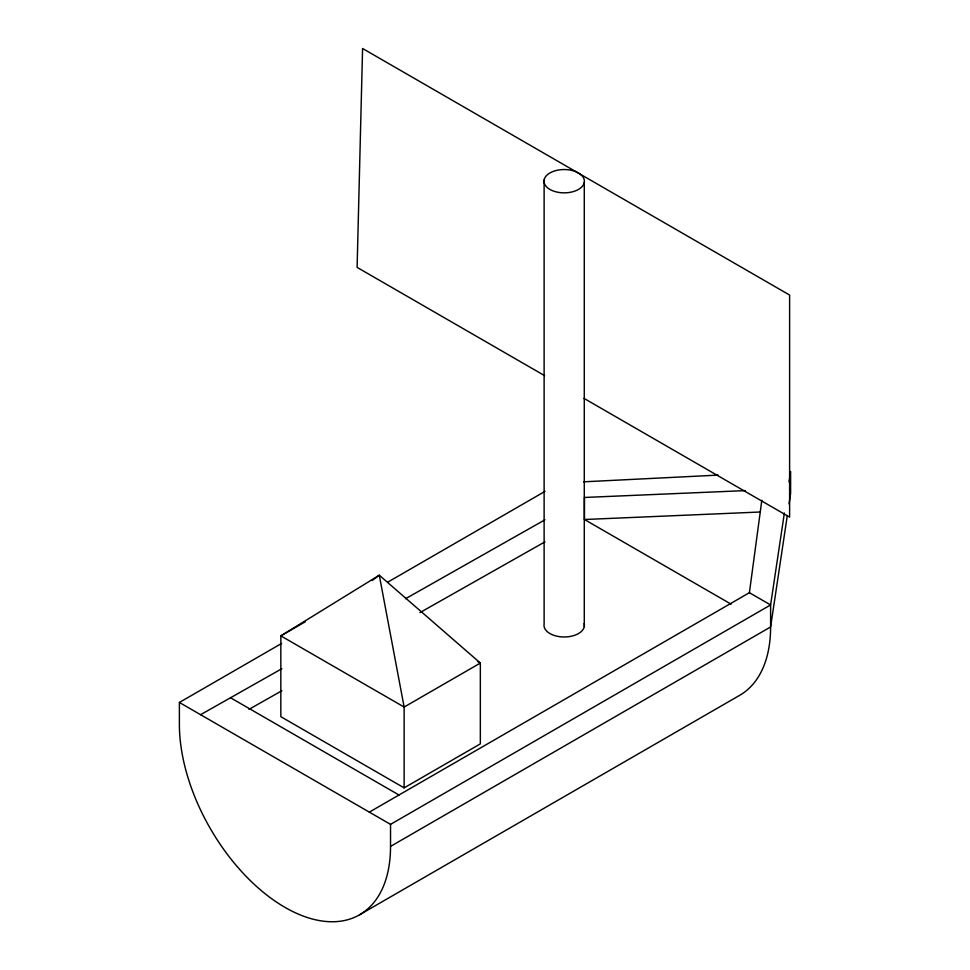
<?xml version="1.0" encoding="UTF-8"?>
<svg xmlns="http://www.w3.org/2000/svg" width="970" height="970" viewBox="0 0 970 970"><rect width="100%" height="100%" fill="white"/><g stroke="black" fill="none" stroke-linecap="round" stroke-linejoin="round"><path stroke-width="1.45" d="M369.34 812.12L749.398 592.694L761.826 500.277M784.378 512.997L770.604 604.94L770.604 626.972A149.307 86.197 60 0 1 739.673 695.32L359.615 914.746M789.059 481.86L790.611 471.481L790.611 493.524L789.059 503.903M787.276 515.761L770.604 626.972L390.534 846.398A149.307 86.197 60 0 1 284.962 907.362A149.307 86.197 60 0 1 179.389 724.493L179.389 702.462L281.615 643.437M372.262 580.46L379.282 575.198L480.344 663.056L480.344 743.869L404.138 787.87L280.839 716.684L280.839 635.871L379.282 575.198L404.138 707.057L404.138 787.87M305.38 621.697L280.839 635.871L404.138 707.057L480.344 663.056L477.713 661.54M387.77 582.158L545.031 491.353M179.389 702.462L390.534 824.367L770.604 604.94L749.398 592.694M200.584 714.696L281.846 668.718M405.521 598.732L544.982 519.799M248.95 709.373L281.846 690.761M419.998 612.579L544.982 541.842M583.625 481.823L718.091 475.106M745.202 490.614L584.461 497.464L584.461 519.508L731.077 604.152M584.461 519.508L760.225 512.014M544.631 375.657L357.105 267.393L362.586 48.5L789.616 295.05L789.616 517.107L583.964 398.367M230.533 697.757L398.985 795.012M584.279 182.433L584.279 626.559M544.121 179.947L544.121 624.074A20.2 11.664 0 0 0 564.686 636.975A20.2 11.664 0 0 0 584.158 623.516M390.534 824.367L390.534 846.398M579.927 173.873L576.107 171.775A20.2 11.664 0 0 0 544.8 177.959A20.2 11.664 0 0 0 565.571 192.824A20.2 11.664 0 0 0 582.667 176.467L579.927 173.873"/></g></svg>
